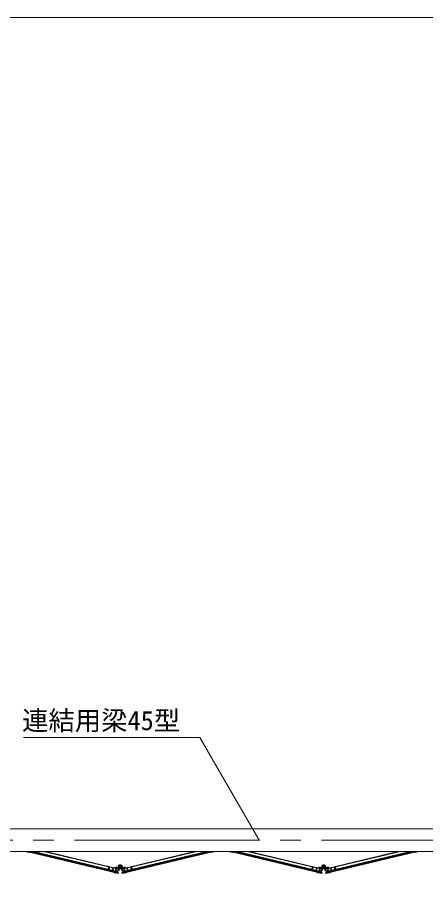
# Model space of a CAD drawing. Units: millimetres, scale not verified. Extents: x -20976 to 3174, y -17325 to 17325.
# Drawn here: x -16976 to -15191, y 13509 to 17325 of the extents above; entities that cross this region are included whole.
import ezdxf
from ezdxf.enums import TextEntityAlignment as Align

# ---------------------------------------------------------------- set-up
doc = ezdxf.new("R2010")
doc.units = ezdxf.units.MM
doc.header["$LTSCALE"] = 90
doc.linetypes.add('CHAIN2', pattern=[12, 9, -1, 1, -1])
doc.linetypes.add('DASHED1', pattern=[1.8, 1.2, -0.6])
for name, color, linetype, lineweight in [('0-6_ﾎﾞﾙﾄ類', 2, 'Continuous', 18), ('0-A_図面枠', 7, 'Continuous', 18), ('1-4_通芯', 1, 'CHAIN2', 18), ('1-7_標準ﾊﾟﾈﾙ', 7, 'Continuous', 18), ('1-9_文字', 7, 'Continuous', 18), ('1-B_連結用梁45', 7, 'Continuous', 18)]:
    doc.layers.add(name, color=color, linetype=linetype, lineweight=lineweight)
doc.styles.add('ＭＳ ゴシック', font='')
doc.styles.get('ＭＳ ゴシック').set_extended_font_data('MS Gothic')

msp = doc.modelspace()

# ---------------------------------------------------------------- linework, layer by layer
at = {"layer": '0-6_ﾎﾞﾙﾄ類'}
for p, q in [((-16529.13, 13603.78), (-16532.01, 13608.77)), ((-16523.35, 13603.78), (-16529.13, 13603.78)), ((-16523.35, 13613.78), (-16520.46, 13608.77)), ((-16520.46, 13608.77), (-16523.35, 13603.78)), ((-15639.13, 13603.78), (-15642.02, 13608.77)), ((-15633.35, 13603.78), (-15639.13, 13603.78)), ((-15633.35, 13613.78), (-15630.46, 13608.77)), ((-15630.46, 13608.77), (-15633.35, 13603.78))]:
    msp.add_line(p, q, dxfattribs=at)
for points in [[(-16532.01, 13608.77), (-16529.13, 13613.78), (-16523.35, 13613.78)], [(-15642.02, 13608.77), (-15639.13, 13613.78), (-15633.35, 13613.78)]]:
    msp.add_lwpolyline(points, dxfattribs=at)
for centre, radius in [((-16526.24, 13608.77), 4.9), ((-16526.24, 13608.77), 3), ((-16526.24, 13608.77), 2.46), ((-15636.24, 13608.77), 4.9), ((-15636.24, 13608.77), 3), ((-15636.24, 13608.77), 2.46)]:
    msp.add_circle(centre, radius, dxfattribs=at)
at = {"layer": '0-A_図面枠'}
msp.add_lwpolyline([(-20976.24, 17325), (3173.76, 17325), (3173.76, 675), (-20976.24, 675)], close=True, dxfattribs=at)
at = {"layer": '1-4_通芯'}
msp.add_line((-18886.24, 13725), (-5545.24, 13725), dxfattribs=at)
at = {"layer": '1-7_標準ﾊﾟﾈﾙ'}
for p, q in [((-16942.55, 13675), (-16925.78, 13671.02)), ((-16936.07, 13675), (-16923.97, 13672.12)), ((-16930.87, 13675), (-16539.15, 13581.96)), ((-16910.97, 13673.87), (-16908.05, 13673.18)), ((-16907.71, 13674.64), (-16908.05, 13673.18)), ((-16904.03, 13675), (-16537.71, 13587.99)), ((-16861.19, 13675), (-16535.42, 13597.62)), ((-16588.25, 13675), (-16589.78, 13674.64)), ((-16191.29, 13675), (-16517.06, 13597.62)), ((-16148.44, 13675), (-16514.77, 13587.99)), ((-16121.61, 13675), (-16513.34, 13581.96)), ((-16144.78, 13674.64), (-16144.43, 13673.18)), ((-16141.51, 13673.87), (-16144.43, 13673.18)), ((-16116.42, 13675), (-16128.5, 13672.12)), ((-16109.93, 13675), (-16126.7, 13671.02)), ((-16052.55, 13675), (-16035.78, 13671.02)), ((-16046.06, 13675), (-16033.98, 13672.12)), ((-16040.87, 13675), (-15649.15, 13581.96)), ((-16020.97, 13673.87), (-16018.05, 13673.18)), ((-16017.7, 13674.64), (-16018.05, 13673.18)), ((-16014.04, 13675), (-15647.71, 13587.99)), ((-15971.19, 13675), (-15645.42, 13597.62)), ((-15301.29, 13675), (-15627.06, 13597.62)), ((-15258.44, 13675), (-15624.76, 13587.99)), ((-15231.61, 13675), (-15623.33, 13581.96)), ((-15254.77, 13674.64), (-15254.43, 13673.18)), ((-15251.51, 13673.87), (-15254.43, 13673.18)), ((-15226.42, 13675), (-15238.5, 13672.12)), ((-15219.93, 13675), (-15236.7, 13671.02)), ((-16567.17, 13593.76), (-16567.52, 13592.3)), ((-16564.61, 13591.6), (-16567.52, 13592.3)), ((-16537.99, 13586.82), (-16567.17, 13593.76)), ((-16559.47, 13604.57), (-16559.24, 13605.54)), ((-16535.14, 13598.79), (-16559.47, 13604.57)), ((-16558.63, 13605.91), (-16530.42, 13599.22)), ((-16554.88, 13589.3), (-16555.25, 13589.89)), ((-16538.34, 13585.36), (-16554.88, 13589.3)), ((-16535.14, 13598.79), (-16537.99, 13586.82)), ((-16533.2, 13615.58), (-16534.92, 13613.12)), ((-16534.8, 13612.42), (-16534.12, 13611.95)), ((-16534.74, 13608.77), (-16534.74, 13604.35)), ((-16531.79, 13615.21), (-16532.51, 13615.7)), ((-16532.47, 13592.76), (-16531.5, 13592.53)), ((-16530.05, 13598.61), (-16531.5, 13592.53)), ((-16522.43, 13598.61), (-16520.99, 13592.53)), ((-16493.84, 13605.91), (-16522.06, 13599.22)), ((-16520.01, 13592.76), (-16520.99, 13592.53)), ((-16517.74, 13608.77), (-16517.74, 13604.35)), ((-16517.33, 13598.79), (-16493.01, 13604.57)), ((-16517.33, 13598.79), (-16514.5, 13586.82)), ((-16516.03, 13604.76), (-16515.57, 13602.81)), ((-16514.5, 13586.82), (-16485.3, 13593.76)), ((-16514.15, 13585.36), (-16497.6, 13589.3)), ((-16497.6, 13589.3), (-16497.23, 13589.89)), ((-16493.01, 13604.57), (-16493.24, 13605.54)), ((-16487.87, 13591.6), (-16484.96, 13592.3)), ((-16485.3, 13593.76), (-16484.96, 13592.3)), ((-15677.17, 13593.76), (-15677.52, 13592.3)), ((-15674.61, 13591.6), (-15677.52, 13592.3)), ((-15647.99, 13586.82), (-15677.17, 13593.76)), ((-15669.47, 13604.57), (-15669.23, 13605.54)), ((-15645.15, 13598.79), (-15669.47, 13604.57)), ((-15668.64, 13605.91), (-15640.42, 13599.22)), ((-15664.88, 13589.3), (-15665.25, 13589.89)), ((-15648.34, 13585.36), (-15664.88, 13589.3)), ((-15645.15, 13598.79), (-15647.99, 13586.82)), ((-15643.2, 13615.58), (-15644.92, 13613.12)), ((-15644.8, 13612.42), (-15644.12, 13611.95)), ((-15644.74, 13608.77), (-15644.74, 13604.35)), ((-15641.8, 13615.21), (-15642.5, 13615.7)), ((-15642.47, 13592.76), (-15641.5, 13592.53)), ((-15640.05, 13598.61), (-15641.5, 13592.53)), ((-15632.43, 13598.61), (-15630.98, 13592.53)), ((-15603.84, 13605.91), (-15632.06, 13599.22)), ((-15630.01, 13592.76), (-15630.98, 13592.53)), ((-15627.74, 13608.77), (-15627.74, 13604.35)), ((-15627.33, 13598.79), (-15603.01, 13604.57)), ((-15627.33, 13598.79), (-15624.5, 13586.82)), ((-15626.02, 13604.76), (-15625.57, 13602.81)), ((-15624.5, 13586.82), (-15595.31, 13593.76)), ((-15624.14, 13585.36), (-15607.6, 13589.3)), ((-15607.6, 13589.3), (-15607.23, 13589.89)), ((-15603.01, 13604.57), (-15603.25, 13605.54)), ((-15597.87, 13591.6), (-15594.96, 13592.3)), ((-15595.31, 13593.76), (-15594.96, 13592.3)), ((-16539.42, 13580.79), (-16553.77, 13584.2)), ((-16535.39, 13578.29), (-16552.66, 13582.4)), ((-16538.34, 13585.36), (-16539.42, 13580.79)), ((-16533.34, 13584.74), (-16534.79, 13578.67)), ((-16534.31, 13584.98), (-16533.34, 13584.74)), ((-16518.17, 13584.98), (-16519.14, 13584.74)), ((-16519.14, 13584.74), (-16517.69, 13578.67)), ((-16517.09, 13578.29), (-16499.82, 13582.4)), ((-16514.15, 13585.36), (-16513.06, 13580.79)), ((-16513.06, 13580.79), (-16498.71, 13584.2)), ((-15649.42, 13580.79), (-15663.77, 13584.2)), ((-15645.39, 13578.29), (-15662.66, 13582.4)), ((-15648.34, 13585.36), (-15649.42, 13580.79)), ((-15643.34, 13584.74), (-15644.79, 13578.67)), ((-15644.31, 13584.98), (-15643.34, 13584.74)), ((-15628.17, 13584.98), (-15629.14, 13584.74)), ((-15629.14, 13584.74), (-15627.69, 13578.67)), ((-15627.09, 13578.29), (-15609.82, 13582.4)), ((-15624.14, 13585.36), (-15623.05, 13580.79)), ((-15623.05, 13580.79), (-15608.71, 13584.2))]:
    msp.add_line(p, q, dxfattribs=at)
at = {"layer": '1-7_標準ﾊﾟﾈﾙ', "color": 4, "linetype": 'DASHED1', "lineweight": 9}
for p, q in [((-16561.44, 13592.39), (-16561.66, 13591.42)), ((-16558.6, 13604.36), (-16561.44, 13592.39)), ((-16557.35, 13591.42), (-16557.58, 13590.45)), ((-16554.51, 13603.39), (-16557.35, 13591.42)), ((-16544.97, 13601.12), (-16547.81, 13589.16)), ((-16544.63, 13602.58), (-16544.97, 13601.12)), ((-16540.88, 13600.15), (-16543.73, 13588.19)), ((-16540.54, 13601.62), (-16540.88, 13600.15)), ((-16511.94, 13601.62), (-16511.6, 13600.15)), ((-16511.6, 13600.15), (-16508.75, 13588.19)), ((-16507.85, 13602.58), (-16507.5, 13601.12)), ((-16507.5, 13601.12), (-16504.67, 13589.16)), ((-16497.97, 13603.39), (-16495.13, 13591.42)), ((-16495.13, 13591.42), (-16494.9, 13590.45)), ((-16493.89, 13604.36), (-16491.04, 13592.39)), ((-16491.04, 13592.39), (-16490.82, 13591.42)), ((-15671.44, 13592.39), (-15671.66, 13591.42)), ((-15668.59, 13604.36), (-15671.44, 13592.39)), ((-15667.35, 13591.42), (-15667.58, 13590.45)), ((-15664.51, 13603.39), (-15667.35, 13591.42)), ((-15654.97, 13601.12), (-15657.81, 13589.16)), ((-15654.63, 13602.58), (-15654.97, 13601.12)), ((-15650.88, 13600.15), (-15653.73, 13588.19)), ((-15650.54, 13601.62), (-15650.88, 13600.15)), ((-15621.94, 13601.62), (-15621.6, 13600.15)), ((-15621.6, 13600.15), (-15618.75, 13588.19)), ((-15617.85, 13602.58), (-15617.51, 13601.12)), ((-15617.51, 13601.12), (-15614.67, 13589.16)), ((-15607.97, 13603.39), (-15605.13, 13591.42)), ((-15605.13, 13591.42), (-15604.9, 13590.45)), ((-15603.89, 13604.36), (-15601.04, 13592.39)), ((-15601.04, 13592.39), (-15600.82, 13591.42))]:
    msp.add_line(p, q, dxfattribs=at)
at = {"layer": '1-7_標準ﾊﾟﾈﾙ'}
for points in [[(-16936.07, 13675), (-16539.42, 13580.79), (-16534.87, 13599.96), (-16850.81, 13675)], [(-16930.87, 13675), (-16539.15, 13581.96), (-16538.45, 13584.88), (-16917.88, 13675)], [(-16910.97, 13673.87), (-16911.34, 13674.47), (-16913.56, 13675)], [(-16909.23, 13675), (-16537.99, 13586.82), (-16535.14, 13598.79), (-16856, 13675)], [(-16116.42, 13675), (-16513.06, 13580.79), (-16517.61, 13599.96), (-16201.66, 13675)], [(-16143.25, 13675), (-16514.5, 13586.82), (-16517.33, 13598.79), (-16196.48, 13675)], [(-16121.61, 13675), (-16513.34, 13581.96), (-16514.03, 13584.88), (-16134.6, 13675)], [(-16141.51, 13673.87), (-16141.14, 13674.47), (-16138.93, 13675)], [(-16046.06, 13675), (-15649.42, 13580.79), (-15644.87, 13599.96), (-15960.81, 13675)], [(-16040.87, 13675), (-15649.15, 13581.96), (-15648.45, 13584.88), (-16027.88, 13675)], [(-16020.97, 13673.87), (-16021.34, 13674.47), (-16023.56, 13675)], [(-16019.24, 13675), (-15647.99, 13586.82), (-15645.15, 13598.79), (-15966, 13675)], [(-15226.42, 13675), (-15623.05, 13580.79), (-15627.61, 13599.96), (-15311.67, 13675)], [(-15253.25, 13675), (-15624.5, 13586.82), (-15627.33, 13598.79), (-15306.48, 13675)], [(-15231.61, 13675), (-15623.33, 13581.96), (-15624.03, 13584.88), (-15244.6, 13675)], [(-15251.51, 13673.87), (-15251.14, 13674.47), (-15248.93, 13675)], [(-16564.61, 13591.6), (-16564.01, 13591.98), (-16555.25, 13589.89)], [(-16533.27, 13604), (-16547.16, 13607.3), (-16547.62, 13605.35), (-16530.07, 13601.18)], [(-16534.31, 13584.98), (-16535.53, 13579.87), (-16538.44, 13580.56), (-16534.17, 13598.56), (-16531.25, 13597.87), (-16532.47, 13592.76)], [(-16519.2, 13604), (-16505.33, 13607.3), (-16504.87, 13605.35), (-16522.42, 13601.18)], [(-16518.17, 13584.98), (-16516.95, 13579.87), (-16514.03, 13580.56), (-16518.3, 13598.56), (-16521.23, 13597.87), (-16520.01, 13592.76)], [(-16487.87, 13591.6), (-16488.48, 13591.98), (-16497.23, 13589.89)], [(-15674.61, 13591.6), (-15674, 13591.98), (-15665.25, 13589.89)], [(-15643.27, 13604), (-15657.16, 13607.3), (-15657.61, 13605.35), (-15640.07, 13601.18)], [(-15644.31, 13584.98), (-15645.53, 13579.87), (-15648.44, 13580.56), (-15644.17, 13598.56), (-15641.25, 13597.87), (-15642.47, 13592.76)], [(-15629.21, 13604), (-15615.32, 13607.3), (-15614.86, 13605.35), (-15632.42, 13601.18)], [(-15628.17, 13584.98), (-15626.95, 13579.87), (-15624.04, 13580.56), (-15628.31, 13598.56), (-15631.23, 13597.87), (-15630.01, 13592.76)], [(-15597.87, 13591.6), (-15598.48, 13591.98), (-15607.23, 13589.89)]]:
    msp.add_lwpolyline(points, dxfattribs=at)
for points in [[(-16532.05, 13601.66), (-16547.62, 13605.35), (-16548.08, 13603.41), (-16532.51, 13599.71)], [(-16504.87, 13605.35), (-16520.43, 13601.66), (-16519.97, 13599.71), (-16504.4, 13603.41)], [(-15642.05, 13601.66), (-15657.61, 13605.35), (-15658.08, 13603.41), (-15642.51, 13599.71)], [(-15614.86, 13605.35), (-15630.43, 13601.66), (-15629.97, 13599.71), (-15614.4, 13603.41)]]:
    msp.add_lwpolyline(points, close=True, dxfattribs=at)
for centre, radius in [((-16575.49, 13602.05), 3), ((-16526.24, 13608.77), 8.5), ((-16526.24, 13608.77), 8), ((-16476.99, 13602.05), 3), ((-15685.49, 13602.05), 3), ((-15636.24, 13608.77), 8.5), ((-15636.24, 13608.77), 8), ((-15586.99, 13602.05), 3)]:
    msp.add_circle(centre, radius, dxfattribs=at)
for centre, radius, start, end in [((-16925.44, 13672.48), 1.5, 256.639, 346.639), ((-16913.99, 13682.81), 8.5, 246.753, 284.712), ((-16138.49, 13682.81), 8.5, 255.288, 293.247), ((-16127.05, 13672.48), 1.5, 193.361, 283.361), ((-16035.44, 13672.48), 1.5, 256.639, 346.639), ((-16023.99, 13682.81), 8.5, 246.753, 284.712), ((-15248.49, 13682.81), 8.5, 255.288, 293.247), ((-15237.05, 13672.48), 1.5, 193.361, 283.361), ((-16557.89, 13598.24), 8.5, 228.567, 284.712), ((-16558.75, 13605.43), 0.504, 76.639, 166.639), ((-16543.4, 13598.69), 8.5, 48.567, 104.712), ((-16534.51, 13612.83), 0.504, 145, 235), ((-16532.79, 13615.29), 0.504, 55, 145), ((-16530.53, 13598.73), 0.504, 346.639, 76.639), ((-16521.94, 13598.73), 0.504, 103.361, 193.361), ((-16509.09, 13598.69), 8.5, 75.288, 131.433), ((-16494.59, 13598.24), 8.5, 255.288, 311.433), ((-16493.72, 13605.43), 0.504, 13.361, 103.361), ((-15667.89, 13598.24), 8.5, 228.567, 284.712), ((-15668.75, 13605.43), 0.504, 76.639, 166.639), ((-15653.39, 13598.69), 8.5, 48.567, 104.712), ((-15644.51, 13612.83), 0.504, 145, 235), ((-15642.79, 13615.29), 0.504, 55, 145), ((-15640.53, 13598.73), 0.504, 346.639, 76.639), ((-15631.95, 13598.73), 0.504, 103.361, 193.361), ((-15619.09, 13598.69), 8.5, 75.288, 131.433), ((-15604.59, 13598.24), 8.5, 255.288, 311.433), ((-15603.73, 13605.43), 0.504, 13.361, 103.361), ((-16552.31, 13583.85), 1.5, 166.639, 256.639), ((-16535.28, 13578.78), 0.504, 256.639, 346.639), ((-16517.2, 13578.78), 0.504, 193.361, 283.361), ((-16500.17, 13583.85), 1.5, 283.361, 13.361), ((-15662.31, 13583.85), 1.5, 166.639, 256.639), ((-15645.28, 13578.78), 0.504, 256.639, 346.639), ((-15627.2, 13578.78), 0.504, 193.361, 283.361), ((-15610.17, 13583.85), 1.5, 283.361, 13.361)]:
    msp.add_arc(centre, radius, start, end, dxfattribs=at)
at = {"layer": '1-9_文字'}
for p, q in [((-16949.64, 14174.18), (-16178.33, 14174.18)), ((-16177.9, 14174.18), (-16178.33, 14174.18)), ((-15918.56, 13725), (-16177.9, 14174.18))]:
    msp.add_line(p, q, dxfattribs=at)
at = {"layer": '1-B_連結用梁45'}
msp.add_lwpolyline([(-14292.24, 13675), (-18886.24, 13675), (-18886.24, 13775), (-14292.24, 13775)], close=True, dxfattribs=at)

# ---------------------------------------------------------------- texts
at = {"layer": '1-9_文字', "style": 'ＭＳ ゴシック'}
msp.add_text('連結用梁45型', height=84.46, dxfattribs=at).set_placement((-16955.26, 14180.66), align=Align.BOTTOM_LEFT)

doc.saveas('drawing.dxf')
